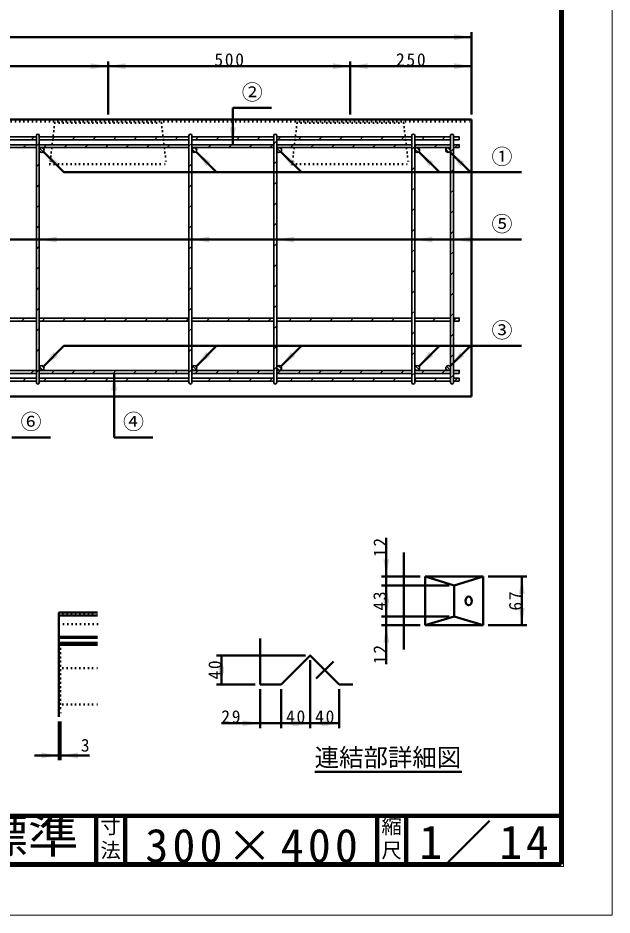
# Model space of a CAD drawing. Units: millimetres, scale not verified, with parts at other scales. Extents: x -2102 to 2102, y -1485 to 1485.
# Drawn here: x 876 to 2102, y -1485 to 367 of the extents above; entities that cross this region are included whole.
import ezdxf
from ezdxf.enums import TextEntityAlignment as Align

# ---------------------------------------------------------------- set-up
doc = ezdxf.new("R2010")
doc.units = ezdxf.units.MM
doc.header["$LTSCALE"] = 5
doc.linetypes.add('DOTTED', pattern=[1.75, 0.25, -1.5])
doc.linetypes.add('LONG_DASHED_DOTTED', pattern=[15.25, 12, -1.5, 0.25, -1.5])
doc.layers.add('0-0_V-nasSTD', color=7, linetype='Continuous', lineweight=35)
doc.layers.add('0-1_0', color=7, linetype='Continuous', lineweight=50)
doc.styles.add('ＭＳ ゴシック', font='')
doc.styles.get('ＭＳ ゴシック').set_extended_font_data('MS Gothic')

msp = doc.modelspace()

# ---------------------------------------------------------------- linework, layer by layer
at = {"layer": '0-0_V-nasSTD', "lineweight": 50}
for p, q in [((1319.761, 180.976), (1319.761, 104.976)), ((1286.223, 48.014), (1243.797, 90.44)), ((1461.223, 48.014), (1418.797, 90.44)), ((1746.223, 48.014), (1703.797, 90.44)), ((1810.223, 48.014), (1767.797, 90.44)), ((1915.261, -90.774), (812.261, -90.774)), ((971.223, -310.062), (928.797, -352.489)), ((1915.261, -310.062), (971.223, -310.062)), ((1286.223, -310.062), (1243.797, -352.489)), ((1461.223, -310.062), (1418.797, -352.489)), ((1746.223, -310.062), (1703.797, -352.489)), ((1810.223, -310.062), (1767.797, -352.489)), ((1074.761, -499.024), (1074.761, -367.024))]:
    msp.add_line(p, q, dxfattribs=at)
at = {"layer": '0-0_V-nasSTD'}
for p, q in [((812.261, 120.976), (914.261, 120.976)), ((812.261, 114.976), (914.261, 114.976)), ((903.547, 114.976), (909.547, 120.976)), ((914.261, 123.976), (914.261, -386.024)), ((920.261, 123.976), (920.261, -386.024)), ((920.261, 120.976), (1229.261, 120.976)), ((920.261, 114.976), (1229.261, 114.976)), ((945.973, 114.976), (951.973, 120.976)), ((988.4, 114.976), (994.4, 120.976)), ((1030.826, 114.976), (1036.826, 120.976)), ((1073.253, 114.976), (1079.253, 120.976)), ((1115.679, 114.976), (1121.679, 120.976)), ((1158.105, 114.976), (1164.105, 120.976)), ((1200.532, 114.976), (1206.532, 120.976)), ((1229.261, 123.976), (1229.261, -386.024)), ((1235.261, 123.976), (1235.261, -386.024)), ((1235.261, 120.976), (1404.261, 120.976)), ((1235.261, 114.976), (1404.261, 114.976)), ((1242.958, 114.976), (1248.958, 120.976)), ((1285.385, 114.976), (1291.385, 120.976)), ((1327.811, 114.976), (1333.811, 120.976)), ((1370.238, 114.976), (1376.238, 120.976)), ((1404.261, 123.976), (1404.261, -386.024)), ((1410.261, 113.073), (1404.261, 107.073)), ((1410.261, 123.976), (1410.261, -386.024)), ((1410.261, 120.976), (1689.261, 120.976)), ((1410.261, 114.976), (1689.261, 114.976)), ((1418.664, 120.976), (1412.664, 114.976)), ((1461.09, 120.976), (1455.09, 114.976)), ((1497.517, 114.976), (1503.517, 120.976)), ((1539.943, 114.976), (1545.943, 120.976)), ((1582.37, 114.976), (1588.37, 120.976)), ((1624.796, 114.976), (1630.796, 120.976)), ((1667.222, 114.976), (1673.222, 120.976)), ((1689.261, 123.976), (1689.261, -386.024)), ((1695.261, 123.976), (1695.261, -386.024)), ((1695.261, 120.976), (1769.261, 120.976)), ((1695.261, 114.976), (1769.261, 114.976)), ((1709.649, 114.976), (1715.649, 120.976)), ((1752.075, 114.976), (1758.075, 120.976)), ((1769.261, 123.976), (1769.261, -386.024)), ((1775.261, 123.976), (1775.261, -386.024)), ((1775.261, 114.976), (1787.261, 114.976)), ((812.261, 104.976), (914.261, 104.976)), ((914.261, 98.976), (812.261, 98.976)), ((887.047, 98.976), (893.047, 104.976)), ((920.261, 107.779), (914.261, 101.779)), ((920.261, 104.976), (1229.261, 104.976)), ((1229.261, 98.976), (920.261, 98.976)), ((921.349, 97.089), (928.375, 90.063)), ((926.765, 98.744), (930.03, 95.48)), ((935.473, 104.976), (929.473, 98.976)), ((971.9, 98.976), (977.9, 104.976)), ((1014.326, 98.976), (1020.326, 104.976)), ((1056.753, 98.976), (1062.753, 104.976)), ((1099.179, 98.976), (1105.179, 104.976)), ((1141.605, 98.976), (1147.605, 104.976)), ((1184.032, 98.976), (1190.032, 104.976)), ((1226.458, 98.976), (1229.261, 101.779)), ((1235.261, 107.779), (1229.261, 101.779)), ((1235.261, 104.976), (1404.261, 104.976)), ((1404.261, 98.976), (1235.261, 98.976)), ((1235.69, 96.002), (1242.287, 89.405)), ((1239.808, 98.955), (1245.241, 93.523)), ((1268.885, 98.976), (1274.885, 104.976)), ((1311.311, 98.976), (1317.311, 104.976)), ((1353.738, 98.976), (1359.738, 104.976)), ((1396.164, 98.976), (1402.164, 104.976)), ((1410.261, 104.976), (1689.261, 104.976)), ((1689.261, 98.976), (1410.261, 98.976)), ((1411.363, 97.106), (1418.392, 90.077)), ((1416.81, 98.73), (1420.015, 95.525)), ((1438.59, 98.976), (1444.59, 104.976)), ((1481.017, 98.976), (1487.017, 104.976)), ((1523.443, 98.976), (1529.443, 104.976)), ((1565.87, 98.976), (1571.87, 104.976)), ((1608.296, 98.976), (1614.296, 104.976)), ((1650.722, 98.976), (1656.722, 104.976)), ((1695.261, 101.088), (1689.261, 95.088)), ((1769.261, 104.976), (1695.261, 104.976)), ((1699.149, 104.976), (1695.261, 101.088)), ((1769.261, 98.976), (1695.261, 98.976)), ((1695.58, 95.732), (1702.017, 89.294)), ((1699.47, 98.913), (1705.198, 93.184)), ((1735.575, 98.976), (1741.575, 104.976)), ((1759.488, 95.463), (1765.749, 89.202)), ((1763.168, 98.855), (1769.14, 92.882)), ((1775.261, 96.235), (1769.261, 90.235)), ((1775.261, 98.976), (1787.261, 98.976)), ((1778.002, 98.976), (1784.002, 104.976)), ((920.261, 65.352), (914.261, 59.352)), ((1235.261, 65.352), (1229.261, 59.352)), ((1410.261, 70.647), (1404.261, 64.647)), ((1695.261, 58.662), (1689.261, 52.662)), ((1775.261, 53.809), (1769.261, 47.809)), ((920.261, 22.926), (914.261, 16.926)), ((1235.261, 22.926), (1229.261, 16.926)), ((1410.261, 28.22), (1404.261, 22.22)), ((1695.261, 16.235), (1689.261, 10.235)), ((1775.261, 11.383), (1769.261, 5.383)), ((1410.261, -14.206), (1404.261, -20.206)), ((920.261, -19.501), (914.261, -25.501)), ((1235.261, -19.501), (1229.261, -25.501)), ((1695.261, -26.191), (1689.261, -32.191)), ((1775.261, -31.044), (1769.261, -37.044)), ((920.261, -61.927), (914.261, -67.927)), ((1235.261, -61.927), (1229.261, -67.927)), ((1410.261, -56.633), (1404.261, -62.633)), ((1695.261, -68.617), (1689.261, -74.617)), ((1775.261, -73.47), (1769.261, -79.47)), ((920.261, -104.353), (914.261, -110.353)), ((1235.261, -104.353), (1229.261, -110.353)), ((1410.261, -99.059), (1404.261, -105.059)), ((1695.261, -111.044), (1689.261, -117.044)), ((1769.261, -121.897), (1775.261, -115.897)), ((920.261, -146.78), (914.261, -152.78)), ((1235.261, -146.78), (1229.261, -152.78)), ((1410.261, -141.485), (1404.261, -147.485)), ((1695.261, -153.47), (1689.261, -159.47)), ((1775.261, -158.323), (1769.261, -164.323)), ((1410.261, -183.912), (1404.261, -189.912)), ((920.261, -189.206), (914.261, -195.206)), ((1235.261, -189.206), (1229.261, -195.206)), ((1695.261, -195.897), (1689.261, -201.897)), ((1769.261, -206.75), (1775.261, -200.75)), ((920.261, -231.633), (914.261, -237.633)), ((1235.261, -231.633), (1229.261, -237.633)), ((1410.261, -226.338), (1404.261, -232.338)), ((1695.261, -238.323), (1689.261, -244.323)), ((812.261, -253.024), (914.261, -253.024)), ((812.261, -259.024), (914.261, -259.024)), ((883.605, -259.024), (889.605, -253.024)), ((920.261, -253.024), (1229.261, -253.024)), ((920.261, -259.024), (1229.261, -259.024)), ((932.032, -253.024), (926.032, -259.024)), ((968.458, -259.024), (974.458, -253.024)), ((1010.885, -259.024), (1016.885, -253.024)), ((1053.311, -259.024), (1059.311, -253.024)), ((1095.738, -259.024), (1101.738, -253.024)), ((1138.164, -259.024), (1144.164, -253.024)), ((1180.59, -259.024), (1185.373, -254.241)), ((1186.59, -253.024), (1185.373, -254.241)), ((1223.017, -259.024), (1229.017, -253.024)), ((1235.261, -253.024), (1404.261, -253.024)), ((1235.261, -259.024), (1404.261, -259.024)), ((1265.443, -259.024), (1271.443, -253.024)), ((1307.87, -259.024), (1313.87, -253.024)), ((1350.296, -259.024), (1356.296, -253.024)), ((1392.722, -259.024), (1398.722, -253.024)), ((1410.261, -253.024), (1689.261, -253.024)), ((1410.261, -259.024), (1689.261, -259.024)), ((1441.149, -253.024), (1435.149, -259.024)), ((1477.575, -259.024), (1483.575, -253.024)), ((1520.002, -259.024), (1526.002, -253.024)), ((1562.428, -259.024), (1568.428, -253.024)), ((1604.854, -259.024), (1610.854, -253.024)), ((1647.281, -259.024), (1653.281, -253.024)), ((1695.261, -253.024), (1769.261, -253.024)), ((1695.261, -253.47), (1695.707, -253.024)), ((1695.261, -259.024), (1769.261, -259.024)), ((1732.134, -259.024), (1738.134, -253.024)), ((1775.261, -243.176), (1769.261, -249.176)), ((1775.261, -258.323), (1780.56, -253.024)), ((1775.261, -259.024), (1787.261, -259.024)), ((920.261, -274.059), (914.261, -280.059)), ((1235.261, -274.059), (1229.261, -280.059)), ((1410.261, -268.765), (1404.261, -274.765)), ((1695.261, -280.75), (1689.261, -286.75)), ((1769.261, -291.602), (1775.261, -285.602)), ((1410.261, -311.191), (1404.261, -317.191)), ((920.261, -316.485), (914.261, -322.485)), ((1235.261, -316.485), (1229.261, -322.485)), ((1695.261, -323.176), (1689.261, -329.176)), ((1775.261, -328.029), (1769.261, -334.029)), ((925.109, -351.027), (930.259, -356.176)), ((1413.379, -351.392), (1419.893, -357.907)), ((812.261, -361.024), (914.261, -361.024)), ((914.261, -367.024), (812.261, -367.024)), ((902.885, -367.024), (908.885, -361.024)), ((920.261, -358.912), (914.261, -364.912)), ((920.261, -361.024), (1229.261, -361.024)), ((1229.261, -367.024), (920.261, -367.024)), ((920.793, -353.781), (927.505, -360.493)), ((945.311, -367.024), (951.311, -361.024)), ((987.738, -367.024), (993.738, -361.024)), ((1030.164, -367.024), (1036.164, -361.024)), ((1072.59, -367.024), (1078.59, -361.024)), ((1115.017, -367.024), (1121.017, -361.024)), ((1157.443, -367.024), (1163.443, -361.024)), ((1199.87, -367.024), (1205.87, -361.024)), ((1235.261, -358.912), (1229.261, -364.912)), ((1235.261, -361.024), (1404.261, -361.024)), ((1404.261, -367.024), (1235.261, -367.024)), ((1235.422, -357.284), (1239.002, -360.863)), ((1237.246, -352.036), (1244.25, -359.04)), ((1242.296, -367.024), (1248.296, -361.024)), ((1284.722, -367.024), (1290.722, -361.024)), ((1327.149, -367.024), (1333.149, -361.024)), ((1369.575, -367.024), (1375.575, -361.024)), ((1410.261, -353.617), (1404.261, -359.617)), ((1410.261, -361.024), (1689.261, -361.024)), ((1689.261, -367.024), (1410.261, -367.024)), ((1410.302, -355.387), (1415.899, -360.983)), ((1412.002, -367.024), (1418.002, -361.024)), ((1454.428, -367.024), (1460.428, -361.024)), ((1496.854, -367.024), (1502.854, -361.024)), ((1539.281, -367.024), (1545.281, -361.024)), ((1581.707, -367.024), (1587.707, -361.024)), ((1624.134, -367.024), (1630.134, -361.024)), ((1666.56, -367.024), (1672.56, -361.024)), ((1695.261, -365.602), (1689.261, -371.602)), ((1769.261, -361.024), (1695.261, -361.024)), ((1769.261, -367.024), (1695.261, -367.024)), ((1695.605, -357.847), (1698.438, -360.68)), ((1697.034, -352.205), (1704.08, -359.251)), ((1708.986, -367.024), (1714.986, -361.024)), ((1751.413, -367.024), (1757.413, -361.024)), ((1759.944, -358.546), (1761.74, -360.342)), ((1760.844, -352.375), (1767.911, -359.442)), ((1775.261, -367.024), (1787.261, -367.024)), ((812.261, -377.024), (914.261, -377.024)), ((812.261, -383.024), (914.261, -383.024)), ((886.385, -383.024), (892.385, -377.024)), ((920.261, -377.024), (1229.261, -377.024)), ((920.261, -383.024), (1229.261, -383.024)), ((934.811, -377.024), (928.811, -383.024)), ((971.238, -383.024), (977.238, -377.024)), ((1013.664, -383.024), (1019.664, -377.024)), ((1056.09, -383.024), (1062.09, -377.024)), ((1098.517, -383.024), (1104.517, -377.024)), ((1140.943, -383.024), (1146.943, -377.024)), ((1183.37, -383.024), (1189.37, -377.024)), ((1225.796, -383.024), (1229.261, -379.559)), ((1235.261, -377.024), (1404.261, -377.024)), ((1235.261, -383.024), (1404.261, -383.024)), ((1274.222, -377.024), (1268.222, -383.024)), ((1316.649, -377.024), (1310.649, -383.024)), ((1353.075, -383.024), (1359.075, -377.024)), ((1395.502, -383.024), (1401.502, -377.024)), ((1410.261, -377.024), (1689.261, -377.024)), ((1410.261, -383.024), (1689.261, -383.024)), ((1437.928, -383.024), (1443.928, -377.024)), ((1480.354, -383.024), (1486.354, -377.024)), ((1522.781, -383.024), (1528.781, -377.024)), ((1565.207, -383.024), (1571.207, -377.024)), ((1607.634, -383.024), (1613.634, -377.024)), ((1650.06, -383.024), (1656.06, -377.024)), ((1695.261, -377.024), (1769.261, -377.024)), ((1695.261, -380.249), (1698.486, -377.024)), ((1695.261, -383.024), (1769.261, -383.024)), ((1734.913, -383.024), (1740.913, -377.024)), ((1769.261, -376.455), (1775.261, -370.455)), ((1775.261, -383.024), (1787.261, -383.024)), ((1777.339, -383.024), (1783.339, -377.024))]:
    msp.add_line(p, q, dxfattribs=at)
at = {"layer": '0-0_V-nasSTD', "linetype": 'DOTTED', "lineweight": 50}
for p, q in [((942.261, 64.976), (1182.261, 64.976)), ((1442.261, 64.976), (1682.261, 64.976))]:
    msp.add_line(p, q, dxfattribs=at)
at = {"layer": '0-0_V-nasSTD', "lineweight": 100}
for p, q in [((1037.5, -1280), (1037.5, -1380)), ((1097.5, -1280), (1097.5, -1380)), ((1617.5, -1280), (1617.5, -1380)), ((1677.5, -1280), (1677.5, -1380)), ((-1997.5, -1380), (1997.5, -1380))]:
    msp.add_line(p, q, dxfattribs=at)
at = {"layer": '0-0_V-nasSTD', "lineweight": 18}
for points in [[(-2102.5, -1485), (-2102.5, 1485), (2102.5, 1485), (2102.5, -1485)], [(-2002.5, -1385), (-2002.5, 1385), (2002.5, 1385), (2002.5, -1385)]]:
    msp.add_lwpolyline(points, close=True, dxfattribs=at)
at = {"layer": '0-0_V-nasSTD', "lineweight": 100}
msp.add_lwpolyline([(1997.5, -1380), (1997.5, 1380), (-1997.5, 1380)], dxfattribs=at)
at = {"layer": '0-0_V-nasSTD'}
for points in [[(1775.261, 120.976), (1787.261, 120.976), (1787.261, 114.976)], [(1775.261, 104.976), (1787.261, 104.976), (1787.261, 98.976)], [(1775.261, -253.024), (1787.261, -253.024), (1787.261, -259.024)], [(1775.261, -361.024), (1787.261, -361.024), (1787.261, -367.024)], [(1775.261, -377.024), (1787.261, -377.024), (1787.261, -383.024)]]:
    msp.add_lwpolyline(points, dxfattribs=at)
at = {"layer": '0-0_V-nasSTD', "lineweight": 50}
msp.add_lwpolyline([(1915.261, 48.014), (971.223, 48.014), (928.797, 90.44)], dxfattribs=at)
at = {"layer": '0-0_V-nasSTD'}
for centre in [(925.261, 93.976), (1240.261, 93.976), (1415.261, 93.976), (1700.261, 93.976), (1764.261, 93.976), (925.261, -356.024), (1240.261, -356.024), (1415.261, -356.024), (1700.261, -356.024), (1764.261, -356.024)]:
    msp.add_circle(centre, 5, dxfattribs=at)
for centre, start, end in [((917.261, 123.976), 0, 180), ((1232.261, 123.976), 0, 180), ((1407.261, 123.976), 0, 180), ((1692.261, 123.976), 0, 180), ((1772.261, 123.976), 0, 180), ((917.261, -386.024), 180, 0), ((1232.261, -386.024), 180, 0), ((1407.261, -386.024), 180, 0), ((1692.261, -386.024), 180, 0), ((1772.261, -386.024), 180, 0)]:
    msp.add_arc(centre, 3, start, end, dxfattribs=at)
for points in [[(1776.261, 320.976), (1776.261, 332.976), (1812.261, 326.976)], [(1026.261, 260.976), (1026.261, 272.976), (1062.261, 266.976)], [(1062.261, 266.976), (1098.261, 260.976), (1098.261, 272.976)], [(1526.261, 260.976), (1526.261, 272.976), (1562.261, 266.976)], [(1562.261, 266.976), (1598.261, 260.976), (1598.261, 272.976)], [(1776.261, 260.976), (1776.261, 272.976), (1812.261, 266.976)], [(1313.761, 140.976), (1319.761, 104.976), (1325.761, 140.976)], [(928.797, 90.44), (950.01, 60.742), (958.495, 69.227)], [(1243.797, 90.44), (1265.01, 60.742), (1273.495, 69.227)], [(1418.797, 90.44), (1440.01, 60.742), (1448.495, 69.227)], [(1703.797, 90.44), (1725.01, 60.742), (1733.495, 69.227)], [(1767.797, 90.44), (1789.01, 60.742), (1797.495, 69.227)], [(920.261, -90.774), (956.261, -96.774), (956.261, -84.774)], [(1235.261, -90.774), (1271.261, -96.774), (1271.261, -84.774)], [(1410.261, -90.774), (1446.261, -96.774), (1446.261, -84.774)], [(1695.261, -90.774), (1731.261, -96.774), (1731.261, -84.774)], [(1775.261, -90.774), (1811.261, -96.774), (1811.261, -84.774)], [(928.797, -352.489), (950.01, -322.79), (958.495, -331.276)], [(1243.797, -352.489), (1265.01, -322.79), (1273.495, -331.276)], [(1418.797, -352.489), (1440.01, -322.79), (1448.495, -331.276)], [(1703.797, -352.489), (1725.01, -322.79), (1733.495, -331.276)], [(1767.797, -352.489), (1789.01, -322.79), (1797.495, -331.276)], [(1068.761, -403.024), (1074.761, -367.024), (1080.761, -403.024)], [(1630.444, -750.498), (1636.444, -786.498), (1642.444, -750.498)], [(1910.444, -822.498), (1916.444, -786.498), (1922.444, -822.498)], [(1630.444, -840.498), (1636.444, -804.498), (1642.444, -840.498)], [(1630.444, -832.998), (1636.444, -868.998), (1642.444, -832.998)], [(1910.444, -850.998), (1916.444, -886.998), (1922.444, -850.998)], [(1630.444, -922.998), (1636.444, -886.998), (1642.444, -922.998)], [(1290.025, -985.071), (1296.025, -949.071), (1302.025, -985.071)], [(1290.025, -973.071), (1296.025, -1009.071), (1302.025, -973.071)], [(1340.025, -1095.071), (1340.025, -1083.071), (1376.025, -1089.071)], [(1419.525, -1089.071), (1455.525, -1095.071), (1455.525, -1083.071)], [(1443.525, -1095.071), (1443.525, -1083.071), (1479.525, -1089.071)], [(1479.525, -1089.071), (1515.525, -1095.071), (1515.525, -1083.071)], [(1503.525, -1095.071), (1503.525, -1083.071), (1539.525, -1089.071)], [(924.336, -1161.624), (924.336, -1149.624), (960.336, -1155.624)], [(964.086, -1155.624), (1000.086, -1161.624), (1000.086, -1149.624)]]:
    msp.add_solid(points, dxfattribs=at)
at = {"layer": '0-1_0'}
for p, q in [((1812.261, 166.976), (1812.261, 336.976)), ((-187.739, 326.976), (1812.261, 326.976)), ((562.261, 266.976), (1062.261, 266.976)), ((1062.261, 166.976), (1062.261, 276.976)), ((1062.261, 266.976), (1562.261, 266.976)), ((1562.261, 166.976), (1562.261, 276.976)), ((1562.261, 266.976), (1812.261, 266.976)), ((1319.761, 180.976), (1399.761, 180.976)), ((-187.739, 156.976), (1812.261, 156.976)), ((1812.261, 156.976), (1812.261, -415.024)), ((-187.739, -415.024), (1812.261, -415.024)), ((863.261, -499.024), (943.261, -499.024)), ((1074.761, -499.024), (1154.761, -499.024)), ((1636.444, -706.498), (1636.444, -786.498)), ((1672.944, -736.748), (1672.944, -936.748)), ((1706.444, -786.498), (1626.444, -786.498)), ((1636.444, -804.498), (1636.444, -786.498)), ((1716.444, -786.498), (1716.444, -886.998)), ((1716.444, -786.498), (1836.444, -786.498)), ((1836.444, -786.498), (1836.444, -886.998)), ((1846.444, -786.498), (1926.444, -786.498)), ((1916.444, -886.998), (1916.444, -786.498)), ((1766.444, -804.498), (1626.444, -804.498)), ((1636.444, -868.998), (1636.444, -804.498)), ((1776.444, -804.498), (1776.444, -868.998)), ((960.336, -860.624), (1040.336, -860.624)), ((960.336, -860.624), (960.336, -1075.624)), ((960.336, -866.874), (1040.336, -866.874)), ((1766.444, -868.998), (1626.444, -868.998)), ((1636.444, -886.998), (1636.444, -868.998)), ((1706.444, -886.998), (1626.444, -886.998)), ((1636.444, -966.998), (1636.444, -886.998)), ((1716.444, -886.998), (1836.444, -886.998)), ((1846.444, -886.998), (1926.444, -886.998)), ((960.336, -910.605), (1040.336, -910.605)), ((960.336, -913.124), (1040.336, -913.124)), ((960.336, -923.124), (1040.336, -923.124)), ((1376.025, -914.071), (1376.025, -1009.071)), ((960.336, -927.322), (1040.336, -927.322)), ((1469.525, -949.071), (1286.025, -949.071)), ((1296.025, -1009.071), (1296.025, -949.071)), ((1479.525, -959.071), (1479.525, -1099.071)), ((1366.025, -1009.071), (1286.025, -1009.071)), ((1376.025, -1009.071), (1419.525, -1009.071)), ((1539.525, -1009.071), (1567.525, -1009.071)), ((1376.025, -1019.071), (1376.025, -1099.071)), ((1419.525, -1019.071), (1419.525, -1099.071)), ((1539.525, -1019.071), (1539.525, -1099.071)), ((960.336, -1085.624), (960.336, -1165.624)), ((964.086, -1085.624), (964.086, -1165.624)), ((1296.025, -1089.071), (1376.025, -1089.071)), ((1376.025, -1089.071), (1419.525, -1089.071)), ((910.336, -1155.624), (960.336, -1155.624)), ((960.336, -1155.624), (964.086, -1155.624)), ((1024.086, -1155.624), (964.086, -1155.624)), ((1488.687, -1189.314), (1792.095, -1189.314))]:
    msp.add_line(p, q, dxfattribs=at)
at = {"layer": '0-1_0', "linetype": 'DOTTED'}
for p, q in [((-187.739, 152.976), (1812.261, 152.976)), ((952.261, 149.976), (942.261, 64.976)), ((952.261, 149.976), (949.261, 152.976)), ((1172.261, 149.976), (1175.261, 152.976)), ((1452.261, 149.976), (1442.261, 64.976)), ((1452.261, 149.976), (1449.261, 152.976)), ((1672.261, 149.976), (1675.261, 152.976)), ((960.336, -865.624), (1040.336, -865.624)), ((1040.336, -884.374), (960.336, -884.374)), ((964.086, -935.624), (960.336, -933.124)), ((964.086, -935.624), (964.086, -1075.624)), ((960.336, -963.124), (964.086, -960.624)), ((960.336, -975.624), (1040.336, -975.624)), ((960.336, -1050.624), (1040.336, -1050.624))]:
    msp.add_line(p, q, dxfattribs=at)
at = {"layer": '0-1_0', "linetype": 'LONG_DASHED_DOTTED'}
msp.add_line((1491.847, -996.748), (1527.203, -961.393), dxfattribs=at)
at = {"layer": '0-1_0', "lineweight": 100}
msp.add_line((-1997.5, -1280), (1997.5, -1280), dxfattribs=at)
at = {"layer": '0-1_0', "linetype": 'DOTTED'}
for points in [[(952.261, 149.976), (1172.261, 149.976), (1182.261, 64.976)], [(1452.261, 149.976), (1672.261, 149.976), (1682.261, 64.976)]]:
    msp.add_lwpolyline(points, dxfattribs=at)
at = {"layer": '0-1_0'}
for points in [[(1716.444, -786.498), (1776.444, -804.498), (1836.444, -786.498)], [(1716.444, -886.998), (1776.444, -868.998), (1836.444, -886.998)], [(1419.525, -1009.071), (1479.525, -949.071), (1539.525, -1009.071)], [(1419.525, -1089.071), (1479.525, -1089.071), (1539.525, -1089.071)]]:
    msp.add_lwpolyline(points, dxfattribs=at)
msp.add_ellipse((1806.444, -836.748), major_axis=(0, 9), ratio=0.707107, dxfattribs=at)

# ---------------------------------------------------------------- texts
at = {"layer": '0-0_V-nasSTD', "style": 'ＭＳ ゴシック'}
for s, height, p in [('②', 31.67, (1338.161, 187.976)), ('①', 31.67, (1853.661, 55.014)), ('⑤', 31.67, (1853.661, -83.774)), ('③', 31.67, (1853.661, -303.062)), ('⑥', 31.67, (881.661, -492.024)), ('④', 31.67, (1093.161, -492.024)), ('3', 26.39, (1006.086, -1155.624)), ('連結部詳細図', 36.95, (1488.687, -1189.314)), ('寸', 30.79, (1046.482, -1326.001)), ('縮', 30.79, (1626.482, -1326.001)), ('法', 30.79, (1046.476, -1375.99)), ('尺', 30.79, (1626.476, -1375.99))]:
    msp.add_text(s, height=height, dxfattribs=at).set_placement(p, align=Align.BOTTOM_LEFT)
at = {"layer": '0-0_V-nasSTD', "style": 'ＭＳ ゴシック', "width": 1.1}
msp.add_text('ユニロードⅡ Ｌ標準', height=69.65, dxfattribs=at).set_placement((8.5, -1377.53), align=Align.BOTTOM_LEFT)
at = {"layer": '0-0_V-nasSTD', "attachment_point": 7, "style": 'ＭＳ ゴシック'}
for s, insert, char_height in [('\\T1.2;500', (1281.661, 266.976), 26.39), ('\\T1.2;250', (1656.661, 266.976), 26.39), ('\\T1.2;29', (1296.025, -1089.071), 26.39), ('\\T1.2;40', (1429.725, -1089.071), 26.39), ('\\T1.2;40', (1489.725, -1089.071), 26.39), ('\\T1.16;1／14', (1704.533, -1377.418), 69.65), ('\\T1.18;300×400', (1139.081, -1377.492), 69.65)]:
    msp.add_mtext(s, dxfattribs=dict(at, insert=insert, char_height=char_height))
at = {"layer": '0-0_V-nasSTD', "char_height": 26.39, "attachment_point": 7, "rotation": 90, "style": 'ＭＳ ゴシック'}
for s, insert in [('\\T1.2;12', (1636.444, -746.098)), ('\\T1.2;43', (1636.444, -856.548)), ('\\T1.2;67', (1916.444, -856.548)), ('\\T1.2;12', (1636.444, -966.998)), ('\\T1.2;40', (1296.025, -998.871))]:
    msp.add_mtext(s, dxfattribs=dict(at, insert=insert))

doc.saveas('drawing.dxf')
